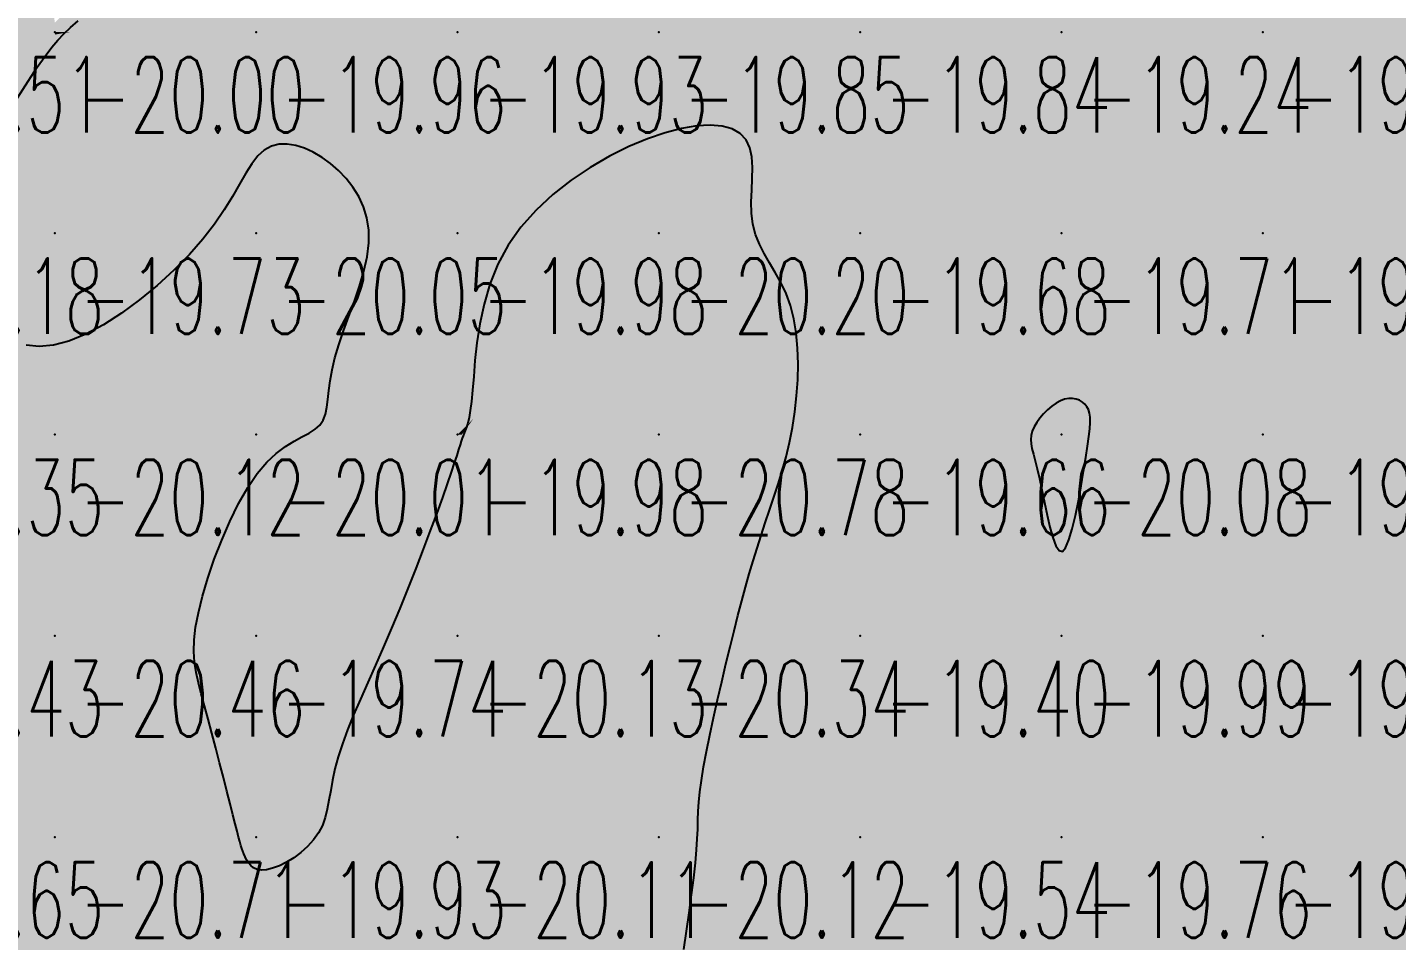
# Model space of a CAD drawing. Header units: millimetres. Extents: x 88261 to 90953, y 390274 to 392322.
# Drawn here: x 89158.9 to 89226.9, y 391392.1 to 391437.5 of the extents above; entities that cross this region are included whole.
import ezdxf
from ezdxf.enums import TextEntityAlignment as Align

# ---------------------------------------------------------------- set-up
doc = ezdxf.new("R2010")
doc.units = ezdxf.units.MM
doc.header["$LTSCALE"] = 25
for name, color, linetype in [('CN_04_00', 242, 'Continuous'), ('COTEAlt', 7, 'Continuous'), ('TN_COLORIAGE', 7, 'Continuous')]:
    doc.layers.add(name, color=color, linetype=linetype)
doc.styles.add('Simplex 1.0', font='Simplex.shx', dxfattribs={"width": 0.99, "height": 2.5})
doc.styles.get("Standard").update_dxf_attribs({"font": 'times.ttf'})

# ---------------------------------------------------------------- blocks, each defined once
blk = doc.blocks.new('COTE')
at = {"color": 0}
blk.add_point((0, 0), dxfattribs=at)
at = {"layer": 'COTEAlt'}
blk.add_attdef('ALT', text='', height=3.75, dxfattribs=at).set_placement((1.25, -1.25), align=Align.TOP_LEFT)

msp = doc.modelspace()

# ---------------------------------------------------------------- linework, layer by layer
at = {"layer": 'CN_04_00', "elevation": -20, "flags": 128}
for points in [[(89158.399, 391433.972), (89158.916, 391434.791), (89159.376, 391435.487), (89159.763, 391436.042), (89160.095, 391436.481), (89160.399, 391436.84), (89160.701, 391437.155), (89161.028, 391437.463), (89161.407, 391437.8)], [(89191.495, 391391.654), (89191.623, 391392.562), (89191.752, 391393.478), (89191.874, 391394.372), (89191.981, 391395.21), (89192.065, 391395.96), (89192.122, 391396.6), (89192.156, 391397.148), (89192.176, 391397.631), (89192.191, 391398.078), (89192.208, 391398.517), (89192.237, 391398.974), (89192.285, 391399.478), (89192.361, 391400.056), (89192.472, 391400.729), (89192.613, 391401.485), (89192.778, 391402.305), (89192.964, 391403.17), (89193.163, 391404.06), (89193.37, 391404.956), (89193.58, 391405.839), (89193.787, 391406.69), (89193.986, 391407.493), (89194.178, 391408.252), (89194.367, 391408.972), (89194.554, 391409.66), (89194.74, 391410.322), (89194.93, 391410.966), (89195.124, 391411.598), (89195.326, 391412.223), (89195.536, 391412.849), (89195.751, 391413.48), (89195.966, 391414.12), (89196.177, 391414.772), (89196.379, 391415.441), (89196.567, 391416.131), (89196.736, 391416.845), (89196.883, 391417.588), (89197.003, 391418.361), (89197.091, 391419.155), (89197.145, 391419.956), (89197.162, 391420.753), (89197.138, 391421.533), (89197.069, 391422.285), (89196.953, 391422.994), (89196.785, 391423.65), (89196.567, 391424.245), (89196.31, 391424.786), (89196.033, 391425.288), (89195.751, 391425.765), (89195.481, 391426.23), (89195.24, 391426.695), (89195.044, 391427.176), (89194.91, 391427.685), (89194.847, 391428.23), (89194.839, 391428.802), (89194.862, 391429.383), (89194.891, 391429.959), (89194.902, 391430.512), (89194.871, 391431.029), (89194.775, 391431.491), (89194.589, 391431.885), (89194.294, 391432.196), (89193.894, 391432.42), (89193.394, 391432.559), (89192.804, 391432.611), (89192.13, 391432.574), (89191.381, 391432.45), (89190.563, 391432.237), (89189.685, 391431.935), (89188.757, 391431.544), (89187.8, 391431.067), (89186.837, 391430.508), (89185.892, 391429.873), (89184.988, 391429.165), (89184.149, 391428.389), (89183.398, 391427.549), (89182.759, 391426.649), (89182.249, 391425.697), (89181.857, 391424.713), (89181.565, 391423.72), (89181.356, 391422.742), (89181.213, 391421.801), (89181.116, 391420.922), (89181.05, 391420.127), (89180.997, 391419.441), (89180.941, 391418.878), (89180.882, 391418.43), (89180.82, 391418.079), (89180.758, 391417.808), (89180.696, 391417.599), (89180.635, 391417.436), (89180.578, 391417.302), (89180.525, 391417.179), (89180.477, 391417.051), (89180.428, 391416.902), (89180.371, 391416.72), (89180.3, 391416.489), (89180.208, 391416.196), (89180.088, 391415.825), (89179.933, 391415.363), (89179.738, 391414.796), (89179.497, 391414.114), (89179.214, 391413.332), (89178.895, 391412.469), (89178.546, 391411.545), (89178.174, 391410.579), (89177.784, 391409.591), (89177.383, 391408.599), (89176.976, 391407.625), (89176.57, 391406.683), (89176.171, 391405.779), (89175.786, 391404.914), (89175.423, 391404.09), (89175.087, 391403.307), (89174.787, 391402.568), (89174.527, 391401.873), (89174.317, 391401.225), (89174.158, 391400.623), (89174.039, 391400.065), (89173.947, 391399.548), (89173.864, 391399.067), (89173.778, 391398.62), (89173.673, 391398.202), (89173.534, 391397.81), (89173.346, 391397.441), (89173.099, 391397.093), (89172.802, 391396.768), (89172.47, 391396.473), (89172.116, 391396.212), (89171.754, 391395.99), (89171.399, 391395.813), (89171.063, 391395.685), (89170.762, 391395.613), (89170.506, 391395.598), (89170.293, 391395.634), (89170.118, 391395.711), (89169.976, 391395.82), (89169.862, 391395.953), (89169.771, 391396.1), (89169.698, 391396.251), (89169.638, 391396.398), (89169.586, 391396.535), (89169.537, 391396.673), (89169.488, 391396.827), (89169.435, 391397.011), (89169.372, 391397.239), (89169.297, 391397.526), (89169.204, 391397.888), (89169.09, 391398.337), (89168.951, 391398.884), (89168.792, 391399.511), (89168.618, 391400.198), (89168.432, 391400.923), (89168.241, 391401.663), (89168.05, 391402.397), (89167.862, 391403.104), (89167.685, 391403.761), (89167.522, 391404.354), (89167.38, 391404.898), (89167.267, 391405.415), (89167.189, 391405.929), (89167.155, 391406.46), (89167.17, 391407.032), (89167.241, 391407.666), (89167.377, 391408.386), (89167.581, 391409.205), (89167.847, 391410.099), (89168.168, 391411.038), (89168.536, 391411.991), (89168.941, 391412.925), (89169.375, 391413.81), (89169.831, 391414.614), (89170.3, 391415.306), (89170.773, 391415.863), (89171.242, 391416.299), (89171.696, 391416.639), (89172.126, 391416.906), (89172.521, 391417.123), (89172.873, 391417.313), (89173.172, 391417.501), (89173.408, 391417.709), (89173.576, 391417.957), (89173.688, 391418.251), (89173.762, 391418.592), (89173.814, 391418.981), (89173.862, 391419.42), (89173.923, 391419.911), (89174.015, 391420.454), (89174.153, 391421.051), (89174.35, 391421.702), (89174.591, 391422.396), (89174.856, 391423.12), (89175.126, 391423.862), (89175.379, 391424.609), (89175.597, 391425.349), (89175.759, 391426.069), (89175.845, 391426.756), (89175.84, 391427.4), (89175.749, 391427.999), (89175.581, 391428.554), (89175.347, 391429.066), (89175.056, 391429.536), (89174.718, 391429.964), (89174.342, 391430.351), (89173.939, 391430.698), (89173.518, 391431.004), (89173.085, 391431.262), (89172.649, 391431.465), (89172.216, 391431.605), (89171.792, 391431.674), (89171.386, 391431.663), (89171.003, 391431.566), (89170.651, 391431.373), (89170.333, 391431.081), (89170.034, 391430.695), (89169.735, 391430.226), (89169.419, 391429.682), (89169.067, 391429.073), (89168.659, 391428.409), (89168.178, 391427.699), (89167.605, 391426.952), (89166.929, 391426.181), (89166.164, 391425.405), (89165.332, 391424.646), (89164.456, 391423.926), (89163.558, 391423.268), (89162.659, 391422.693), (89161.782, 391422.224), (89160.949, 391421.882), (89160.177, 391421.683), (89159.468, 391421.619), (89158.818, 391421.673)]]:
    msp.add_lwpolyline(points, dxfattribs=at)
msp.add_lwpolyline([(89211.54, 391416.662), (89211.604, 391417.136), (89211.647, 391417.526), (89211.667, 391417.844), (89211.664, 391418.1), (89211.637, 391418.307), (89211.586, 391418.476), (89211.509, 391418.619), (89211.408, 391418.744), (89211.283, 391418.852), (89211.138, 391418.938), (89210.975, 391418.999), (89210.796, 391419.031), (89210.604, 391419.03), (89210.401, 391418.995), (89210.191, 391418.919), (89209.976, 391418.803), (89209.76, 391418.652), (89209.551, 391418.472), (89209.354, 391418.27), (89209.174, 391418.055), (89209.018, 391417.834), (89208.89, 391417.613), (89208.798, 391417.399), (89208.743, 391417.197), (89208.726, 391416.997), (89208.74, 391416.783), (89208.782, 391416.544), (89208.849, 391416.265), (89208.935, 391415.932), (89209.037, 391415.532), (89209.15, 391415.05), (89209.271, 391414.483), (89209.399, 391413.864), (89209.534, 391413.235), (89209.675, 391412.638), (89209.821, 391412.117), (89209.973, 391411.713), (89210.129, 391411.469), (89210.29, 391411.427), (89210.454, 391411.616), (89210.619, 391412.005), (89210.781, 391412.551), (89210.939, 391413.21), (89211.088, 391413.938), (89211.225, 391414.69), (89211.348, 391415.422), (89211.454, 391416.091), (89211.54, 391416.662)], close=True, dxfattribs=at)
at = {"layer": 'TN_COLORIAGE', "color": 223}
for points in [[(89150.249, 391447.239, -20), (89159.226, 391447.239, -20), (89150.249, 391437.239, -20), (89159.006, 391445.996, -20)], [(89170.249, 391447.239, -20), (89169.599, 391447.239, -20), (89160.249, 391437.239, -20), (89160.249, 391437.699, -20)], [(89170.249, 391447.239, -20), (89170.249, 391446.165, -20), (89160.249, 391437.239, -20), (89161.018, 391437.239, -20)], [(89150.249, 391437.239, -20), (89159.006, 391445.996, -20), (89160.249, 391437.239, -20), (89160.249, 391437.699, -20)], [(89150.249, 391437.239, -20.003), (89150.249, 391427.239, -20.003), (89160.249, 391437.239, -20.003)], [(89150.249, 391427.239, -20), (89154.243, 391427.239, -20), (89160.249, 391437.239, -20), (89160.249, 391437.111, -20)], [(89160.249, 391437.111, -20.003), (89161.018, 391437.239, -20.003), (89160.249, 391437.239, -20.003)], [(89168.783, 391427.239, -20.046), (89170.249, 391432.47, -20.046), (89170.249, 391427.239, -20.046)], [(89174.129, 391431.12, -20.046), (89170.249, 391432.47, -20.046), (89170.249, 391427.239, -20.046)], [(89190.249, 391432.894, -20.195), (89181.314, 391427.239, -20.195), (89190.249, 391427.239, -20.195)], [(89195.803, 391432.794, -20.195), (89190.249, 391432.894, -20.195), (89190.249, 391427.239, -20.195)], [(89194.073, 391427.239, -20.195), (89195.803, 391432.794, -20.195), (89190.249, 391427.239, -20.195)], [(89174.129, 391431.12, -20.046), (89176.869, 391427.239, -20.046), (89170.249, 391427.239, -20.046)], [(89160.249, 391417.239, -20), (89160.249, 391420.287, -20), (89170.249, 391427.239, -20), (89168.783, 391427.239, -20)], [(89160.249, 391417.239, -20.046), (89170.249, 391417.239, -20.046), (89170.249, 391427.239, -20.046)], [(89170.249, 391427.239, -20), (89176.869, 391427.239, -20), (89170.249, 391417.239, -20), (89173.467, 391420.457, -20)], [(89190.249, 391417.239, -20), (89180.463, 391417.239, -20), (89190.249, 391427.239, -20), (89181.051, 391418.041, -20)], [(89181.314, 391427.239, -20.195), (89181.051, 391418.041, -20.195), (89190.249, 391427.239, -20.195)], [(89190.249, 391417.239, -20), (89197.365, 391424.356, -20), (89190.249, 391427.239, -20), (89194.073, 391427.239, -20)], [(89197.177, 391417.239, -20.778), (89197.365, 391424.356, -20.778), (89190.249, 391417.239, -20.778)], [(89150.249, 391417.239, -20), (89155.915, 391422.905, -20), (89160.249, 391417.239, -20), (89160.249, 391420.287, -20)], [(89173.467, 391420.457, -20.011), (89174.183, 391417.239, -20.011), (89170.249, 391417.239, -20.011)], [(89208.366, 391417.239, -20.08), (89210.249, 391419.376, -20.08), (89210.249, 391417.239, -20.08)], [(89211.784, 391418.774, -20.08), (89210.249, 391419.376, -20.08), (89210.249, 391417.239, -20.08)], [(89211.673, 391417.239, -20.08), (89211.784, 391418.774, -20.08), (89210.249, 391417.239, -20.08)], [(89150.249, 391407.239, -20.116), (89160.249, 391407.239, -20.116), (89160.249, 391417.239, -20.116)], [(89150.249, 391417.239, -20.116), (89150.249, 391407.239, -20.116), (89160.249, 391417.239, -20.116)], [(89160.249, 391407.239, -20), (89166.62, 391407.239, -20), (89170.249, 391417.239, -20), (89170.249, 391416.839, -20)], [(89160.249, 391417.239, -20.011), (89160.249, 391407.239, -20.011), (89170.249, 391417.239, -20.011)], [(89170.249, 391416.839, -20.011), (89174.183, 391417.239, -20.011), (89170.249, 391417.239, -20.011)], [(89190.249, 391417.239, -20), (89180.463, 391417.239, -20), (89180.249, 391407.239, -20), (89180.249, 391416.074, -20)], [(89180.249, 391407.239, -20.778), (89190.249, 391407.239, -20.778), (89190.249, 391417.239, -20.778)], [(89190.249, 391417.239, -20), (89197.177, 391417.239, -20), (89190.249, 391407.239, -20), (89195.225, 391412.215, -20)], [(89209.071, 391416.062, -20.08), (89208.366, 391417.239, -20.08), (89210.249, 391417.239, -20.08)], [(89209.071, 391416.062, -20.08), (89210.249, 391408.815, -20.08), (89210.249, 391417.239, -20.08)], [(89211.673, 391417.239, -20.08), (89210.249, 391408.815, -20.08), (89210.249, 391417.239, -20.08)], [(89176.97, 391407.239, -20.129), (89180.249, 391416.074, -20.129), (89180.249, 391407.239, -20.129)], [(89193.88, 391407.239, -20.342), (89195.225, 391412.215, -20.342), (89190.249, 391407.239, -20.342)], [(89150.249, 391407.239, -20.464), (89150.249, 391397.239, -20.464), (89160.249, 391407.239, -20.464)], [(89150.249, 391397.239, -20.464), (89160.249, 391397.239, -20.464), (89160.249, 391407.239, -20.464)], [(89160.249, 391397.239, -20), (89167.531, 391404.522, -20), (89160.249, 391407.239, -20), (89166.62, 391407.239, -20)], [(89176.97, 391407.239, -20.129), (89173.727, 391400.717, -20.129), (89180.249, 391407.239, -20.129)], [(89180.249, 391407.239, -20), (89173.727, 391400.717, -20), (89180.249, 391397.239, -20), (89174.024, 391397.239, -20)], [(89180.249, 391407.239, -20.342), (89180.249, 391397.239, -20.342), (89190.249, 391407.239, -20.342)], [(89180.249, 391397.239, -20.342), (89190.249, 391397.239, -20.342), (89190.249, 391407.239, -20.342)], [(89190.249, 391407.239, -20), (89193.88, 391407.239, -20), (89190.249, 391397.239, -20), (89191.974, 391398.965, -20)], [(89167.531, 391404.522, -20.708), (89169.364, 391397.239, -20.708), (89160.249, 391397.239, -20.708)], [(89191.974, 391398.965, -20.125), (89192.393, 391397.239, -20.125), (89190.249, 391397.239, -20.125)], [(89150.249, 391387.239, -20.708), (89160.249, 391387.239, -20.708), (89160.249, 391397.239, -20.708)], [(89150.249, 391397.239, -20.708), (89150.249, 391387.239, -20.708), (89160.249, 391397.239, -20.708)], [(89160.249, 391387.239, -20), (89169.553, 391396.544, -20), (89160.249, 391397.239, -20), (89169.364, 391397.239, -20)], [(89170.249, 391387.239, -20), (89178.577, 391387.239, -20), (89180.249, 391397.239, -20), (89180.249, 391390.175, -20)], [(89170.249, 391387.239, -20), (89170.249, 391394.973, -20), (89180.249, 391397.239, -20), (89174.024, 391397.239, -20)], [(89190.249, 391397.239, -20), (89182.988, 391389.978, -20), (89180.249, 391397.239, -20), (89180.249, 391390.175, -20)], [(89190.249, 391397.239, -20), (89182.988, 391389.978, -20), (89190.249, 391387.239, -20), (89186.433, 391387.239, -20)], [(89190.249, 391397.239, -20), (89192.393, 391397.239, -20), (89190.249, 391387.239, -20), (89190.846, 391387.837, -20)], [(89160.249, 391387.239, -20), (89169.553, 391396.544, -20), (89170.249, 391387.239, -20), (89170.249, 391394.973, -20)]]:
    msp.add_solid(points, dxfattribs=at)
at = {"layer": 'TN_COLORIAGE', "color": 213}
for points in [[(89170.249, 391437.239, -19.887), (89180.249, 391437.239, -19.887), (89180.249, 391447.239, -19.887)], [(89170.249, 391446.165, -19.887), (89170.672, 391447.239, -19.887), (89170.249, 391437.239, -19.887), (89180.249, 391447.239, -19.887)], [(89180.249, 391447.239, -19.745), (89180.249, 391437.239, -19.745), (89190.249, 391447.239, -19.745)], [(89180.249, 391437.239, -19.745), (89190.249, 391437.239, -19.745), (89190.249, 391447.239, -19.745)], [(89190.249, 391447.239, -19.818), (89190.249, 391437.239, -19.818), (89200.249, 391447.239, -19.818)], [(89190.249, 391437.239, -19.818), (89200.249, 391437.239, -19.818), (89200.249, 391447.239, -19.818)], [(89200.249, 391437.239, -19.544), (89210.249, 391437.239, -19.544), (89210.249, 391447.239, -19.544)], [(89200.249, 391447.239, -19.544), (89200.249, 391437.239, -19.544), (89210.249, 391447.239, -19.544)], [(89210.249, 391447.239, -19.43), (89210.249, 391437.239, -19.43), (89220.249, 391447.239, -19.43)], [(89210.249, 391437.239, -19.43), (89220.249, 391437.239, -19.43), (89220.249, 391447.239, -19.43)], [(89220.249, 391447.239, -19.482), (89220.249, 391437.239, -19.482), (89230.249, 391447.239, -19.482)], [(89220.249, 391437.239, -19.482), (89230.249, 391437.239, -19.482), (89230.249, 391447.239, -19.482)], [(89161.018, 391437.239, -19.958), (89170.249, 391446.165, -19.958), (89170.249, 391437.239, -19.958)], [(89160.249, 391437.111, -19.735), (89154.243, 391427.239, -19.735), (89160.249, 391427.239, -19.735)], [(89161.018, 391437.239, -19.735), (89160.249, 391437.111, -19.735), (89170.249, 391437.239, -19.735), (89160.249, 391427.239, -19.735)], [(89170.249, 391432.47, -19.735), (89168.783, 391427.239, -19.735), (89170.249, 391437.239, -19.735), (89160.249, 391427.239, -19.735)], [(89170.249, 391432.47, -19.928), (89174.129, 391431.12, -19.928), (89170.249, 391437.239, -19.928), (89180.249, 391437.239, -19.928)], [(89176.869, 391427.239, -19.928), (89174.129, 391431.12, -19.928), (89180.249, 391427.239, -19.928), (89180.249, 391437.239, -19.928)], [(89181.314, 391427.239, -19.85), (89190.249, 391432.894, -19.85), (89180.249, 391427.239, -19.85), (89190.249, 391437.239, -19.85)], [(89180.249, 391437.239, -19.85), (89180.249, 391427.239, -19.85), (89190.249, 391437.239, -19.85)], [(89190.249, 391432.894, -19.844), (89195.803, 391432.794, -19.844), (89190.249, 391437.239, -19.844), (89200.249, 391437.239, -19.844)], [(89195.803, 391432.794, -19.685), (89194.073, 391427.239, -19.685), (89200.249, 391437.239, -19.685), (89200.249, 391427.239, -19.685)], [(89200.249, 391437.239, -19.24), (89200.249, 391427.239, -19.24), (89210.249, 391437.239, -19.24)], [(89200.249, 391427.239, -19.24), (89210.249, 391427.239, -19.24), (89210.249, 391437.239, -19.24)], [(89210.249, 391437.239, -19.423), (89210.249, 391427.239, -19.423), (89220.249, 391437.239, -19.423)], [(89210.249, 391427.239, -19.423), (89220.249, 391427.239, -19.423), (89220.249, 391437.239, -19.423)], [(89220.249, 391437.239, -19.373), (89220.249, 391427.239, -19.373), (89230.249, 391437.239, -19.373)], [(89220.249, 391427.239, -19.373), (89230.249, 391427.239, -19.373), (89230.249, 391437.239, -19.373)], [(89154.243, 391427.239, -19.735), (89155.915, 391422.905, -19.735), (89160.249, 391427.239, -19.735)], [(89160.249, 391420.287, -19.735), (89155.915, 391422.905, -19.735), (89160.249, 391427.239, -19.735)], [(89168.783, 391427.239, -19.735), (89160.249, 391420.287, -19.735), (89160.249, 391427.239, -19.735)], [(89173.467, 391420.457, -19.977), (89176.869, 391427.239, -19.977), (89180.249, 391427.239, -19.977)], [(89174.183, 391417.239, -19.977), (89173.467, 391420.457, -19.977), (89180.249, 391417.239, -19.977), (89180.249, 391427.239, -19.977)], [(89181.051, 391418.041, -19.977), (89181.314, 391427.239, -19.977), (89180.249, 391417.239, -19.977), (89180.249, 391427.239, -19.977)], [(89194.073, 391427.239, -19.685), (89197.365, 391424.356, -19.685), (89200.249, 391427.239, -19.685)], [(89197.365, 391424.356, -19.655), (89197.177, 391417.239, -19.655), (89200.249, 391427.239, -19.655), (89200.249, 391417.239, -19.655)], [(89200.249, 391427.239, -19.706), (89200.249, 391417.239, -19.706), (89210.249, 391427.239, -19.706)], [(89210.249, 391419.376, -19.655), (89208.366, 391417.239, -19.655), (89210.249, 391427.239, -19.655), (89200.249, 391417.239, -19.655)], [(89210.249, 391419.376, -19.559), (89211.784, 391418.774, -19.559), (89210.249, 391427.239, -19.559), (89220.249, 391427.239, -19.559)], [(89211.784, 391418.774, -19.518), (89211.673, 391417.239, -19.518), (89220.249, 391427.239, -19.518), (89220.249, 391417.239, -19.518)], [(89220.249, 391417.239, -19.606), (89230.249, 391417.239, -19.606), (89230.249, 391427.239, -19.606)], [(89220.249, 391427.239, -19.606), (89220.249, 391417.239, -19.606), (89230.249, 391427.239, -19.606)], [(89181.051, 391418.041, -19.983), (89180.463, 391417.239, -19.983), (89180.249, 391417.239, -19.983)], [(89170.249, 391416.839, -19.736), (89166.62, 391407.239, -19.736), (89170.249, 391407.239, -19.736)], [(89180.249, 391416.074, -19.736), (89176.97, 391407.239, -19.736), (89180.249, 391417.239, -19.736), (89170.249, 391407.239, -19.736)], [(89174.183, 391417.239, -19.736), (89170.249, 391416.839, -19.736), (89180.249, 391417.239, -19.736), (89170.249, 391407.239, -19.736)], [(89180.249, 391416.074, -19.983), (89180.463, 391417.239, -19.983), (89180.249, 391417.239, -19.983)], [(89195.225, 391412.215, -19.401), (89193.88, 391407.239, -19.401), (89200.249, 391417.239, -19.401), (89200.249, 391407.239, -19.401)], [(89195.225, 391412.215, -19.655), (89197.177, 391417.239, -19.655), (89200.249, 391417.239, -19.655)], [(89208.366, 391417.239, -19.401), (89209.071, 391416.062, -19.401), (89200.249, 391417.239, -19.401), (89200.249, 391407.239, -19.401)], [(89210.249, 391407.239, -19.518), (89220.249, 391407.239, -19.518), (89220.249, 391417.239, -19.518)], [(89210.249, 391408.815, -19.518), (89211.673, 391417.239, -19.518), (89210.249, 391407.239, -19.518), (89220.249, 391417.239, -19.518)], [(89220.249, 391417.239, -19.581), (89220.249, 391407.239, -19.581), (89230.249, 391417.239, -19.581)], [(89220.249, 391407.239, -19.581), (89230.249, 391407.239, -19.581), (89230.249, 391417.239, -19.581)], [(89210.249, 391408.815, -19.401), (89209.071, 391416.062, -19.401), (89210.249, 391407.239, -19.401), (89200.249, 391407.239, -19.401)], [(89166.62, 391407.239, -19.736), (89167.531, 391404.522, -19.736), (89170.249, 391407.239, -19.736)], [(89169.364, 391397.239, -19.736), (89167.531, 391404.522, -19.736), (89170.249, 391397.239, -19.736), (89170.249, 391407.239, -19.736)], [(89173.727, 391400.717, -19.736), (89176.97, 391407.239, -19.736), (89170.249, 391397.239, -19.736), (89170.249, 391407.239, -19.736)], [(89192.393, 391397.239, -19.401), (89191.974, 391398.965, -19.401), (89200.249, 391397.239, -19.401), (89200.249, 391407.239, -19.401)], [(89191.974, 391398.965, -19.401), (89193.88, 391407.239, -19.401), (89200.249, 391407.239, -19.401)], [(89200.249, 391397.239, -19.985), (89210.249, 391397.239, -19.985), (89210.249, 391407.239, -19.985)], [(89200.249, 391407.239, -19.985), (89200.249, 391397.239, -19.985), (89210.249, 391407.239, -19.985)], [(89210.249, 391397.239, -19.588), (89220.249, 391397.239, -19.588), (89220.249, 391407.239, -19.588)], [(89210.249, 391407.239, -19.588), (89210.249, 391397.239, -19.588), (89220.249, 391407.239, -19.588)], [(89220.249, 391407.239, -19.256), (89220.249, 391397.239, -19.256), (89230.249, 391407.239, -19.256)], [(89220.249, 391397.239, -19.256), (89230.249, 391397.239, -19.256), (89230.249, 391407.239, -19.256)], [(89174.024, 391397.239, -19.931), (89173.727, 391400.717, -19.931), (89170.249, 391397.239, -19.931)], [(89169.364, 391397.239, -19.931), (89169.553, 391396.544, -19.931), (89170.249, 391397.239, -19.931)], [(89170.249, 391394.973, -19.931), (89169.553, 391396.544, -19.931), (89170.249, 391397.239, -19.931)], [(89174.024, 391397.239, -19.931), (89170.249, 391394.973, -19.931), (89170.249, 391397.239, -19.931)], [(89191.42, 391387.239, -19.542), (89190.846, 391387.837, -19.542), (89200.249, 391387.239, -19.542), (89200.249, 391397.239, -19.542)], [(89190.846, 391387.837, -19.542), (89192.393, 391397.239, -19.542), (89200.249, 391397.239, -19.542)], [(89200.249, 391397.239, -19.758), (89200.249, 391387.239, -19.758), (89210.249, 391397.239, -19.758)], [(89200.249, 391387.239, -19.758), (89210.249, 391387.239, -19.758), (89210.249, 391397.239, -19.758)], [(89210.249, 391397.239, -19.812), (89210.249, 391387.239, -19.812), (89220.249, 391397.239, -19.812)], [(89210.249, 391387.239, -19.812), (89220.249, 391387.239, -19.812), (89220.249, 391397.239, -19.812)], [(89220.249, 391397.239, -19.488), (89220.249, 391387.239, -19.488), (89230.249, 391397.239, -19.488)], [(89220.249, 391387.239, -19.488), (89230.249, 391387.239, -19.488), (89230.249, 391397.239, -19.488)]]:
    msp.add_solid(points, dxfattribs=at)

# ---------------------------------------------------------------- block references
at = {"layer": 'COTEAlt'}
ref = msp.add_blockref('COTE', (89150.249, 391437.239), dxfattribs=at)
ref.add_attrib('ALT', '-20.51', dxfattribs={"height": 3.75, "style": 'Simplex 1.0', "width": 0.6}).set_placement((89151.499, 391435.989), align=Align.TOP_LEFT)
ref = msp.add_blockref('COTE', (89160.249, 391437.239), dxfattribs=at)
ref.add_attrib('ALT', '-20.00', dxfattribs={"height": 3.75, "style": 'Simplex 1.0', "width": 0.6}).set_placement((89161.499, 391435.989), align=Align.TOP_LEFT)
ref = msp.add_blockref('COTE', (89170.249, 391437.239), dxfattribs=at)
ref.add_attrib('ALT', '-19.96', dxfattribs={"height": 3.75, "style": 'Simplex 1.0', "width": 0.6}).set_placement((89171.499, 391435.989), align=Align.TOP_LEFT)
ref = msp.add_blockref('COTE', (89180.249, 391437.239), dxfattribs=at)
ref.add_attrib('ALT', '-19.93', dxfattribs={"height": 3.75, "style": 'Simplex 1.0', "width": 0.6}).set_placement((89181.499, 391435.989), align=Align.TOP_LEFT)
ref = msp.add_blockref('COTE', (89190.249, 391437.239), dxfattribs=at)
ref.add_attrib('ALT', '-19.85', dxfattribs={"height": 3.75, "style": 'Simplex 1.0', "width": 0.6}).set_placement((89191.499, 391435.989), align=Align.TOP_LEFT)
ref = msp.add_blockref('COTE', (89200.249, 391437.239), dxfattribs=at)
ref.add_attrib('ALT', '-19.84', dxfattribs={"height": 3.75, "style": 'Simplex 1.0', "width": 0.6}).set_placement((89201.499, 391435.989), align=Align.TOP_LEFT)
ref = msp.add_blockref('COTE', (89210.249, 391437.239), dxfattribs=at)
ref.add_attrib('ALT', '-19.24', dxfattribs={"height": 3.75, "style": 'Simplex 1.0', "width": 0.6}).set_placement((89211.499, 391435.989), align=Align.TOP_LEFT)
ref = msp.add_blockref('COTE', (89220.249, 391437.239), dxfattribs=at)
ref.add_attrib('ALT', '-19.42', dxfattribs={"height": 3.75, "style": 'Simplex 1.0', "width": 0.6}).set_placement((89221.499, 391435.989), align=Align.TOP_LEFT)
ref = msp.add_blockref('COTE', (89150.249, 391427.239), dxfattribs=at)
ref.add_attrib('ALT', '-20.18', dxfattribs={"height": 3.75, "style": 'Simplex 1.0', "width": 0.6}).set_placement((89151.499, 391425.989), align=Align.TOP_LEFT)
ref = msp.add_blockref('COTE', (89160.249, 391427.239), dxfattribs=at)
ref.add_attrib('ALT', '-19.73', dxfattribs={"height": 3.75, "style": 'Simplex 1.0', "width": 0.6}).set_placement((89161.499, 391425.989), align=Align.TOP_LEFT)
ref = msp.add_blockref('COTE', (89170.249, 391427.239), dxfattribs=at)
ref.add_attrib('ALT', '-20.05', dxfattribs={"height": 3.75, "style": 'Simplex 1.0', "width": 0.6}).set_placement((89171.499, 391425.989), align=Align.TOP_LEFT)
ref = msp.add_blockref('COTE', (89180.249, 391427.239), dxfattribs=at)
ref.add_attrib('ALT', '-19.98', dxfattribs={"height": 3.75, "style": 'Simplex 1.0', "width": 0.6}).set_placement((89181.499, 391425.989), align=Align.TOP_LEFT)
ref = msp.add_blockref('COTE', (89190.249, 391427.239), dxfattribs=at)
ref.add_attrib('ALT', '-20.20', dxfattribs={"height": 3.75, "style": 'Simplex 1.0', "width": 0.6}).set_placement((89191.499, 391425.989), align=Align.TOP_LEFT)
ref = msp.add_blockref('COTE', (89200.249, 391427.239), dxfattribs=at)
ref.add_attrib('ALT', '-19.68', dxfattribs={"height": 3.75, "style": 'Simplex 1.0', "width": 0.6}).set_placement((89201.499, 391425.989), align=Align.TOP_LEFT)
ref = msp.add_blockref('COTE', (89210.249, 391427.239), dxfattribs=at)
ref.add_attrib('ALT', '-19.71', dxfattribs={"height": 3.75, "style": 'Simplex 1.0', "width": 0.6}).set_placement((89211.499, 391425.989), align=Align.TOP_LEFT)
ref = msp.add_blockref('COTE', (89220.249, 391427.239), dxfattribs=at)
ref.add_attrib('ALT', '-19.56', dxfattribs={"height": 3.75, "style": 'Simplex 1.0', "width": 0.6}).set_placement((89221.499, 391425.989), align=Align.TOP_LEFT)
ref = msp.add_blockref('COTE', (89150.249, 391417.239), dxfattribs=at)
ref.add_attrib('ALT', '-20.35', dxfattribs={"height": 3.75, "style": 'Simplex 1.0', "width": 0.6}).set_placement((89151.499, 391415.989), align=Align.TOP_LEFT)
ref = msp.add_blockref('COTE', (89160.249, 391417.239), dxfattribs=at)
ref.add_attrib('ALT', '-20.12', dxfattribs={"height": 3.75, "style": 'Simplex 1.0', "width": 0.6}).set_placement((89161.499, 391415.989), align=Align.TOP_LEFT)
ref = msp.add_blockref('COTE', (89170.249, 391417.239), dxfattribs=at)
ref.add_attrib('ALT', '-20.01', dxfattribs={"height": 3.75, "style": 'Simplex 1.0', "width": 0.6}).set_placement((89171.499, 391415.989), align=Align.TOP_LEFT)
ref = msp.add_blockref('COTE', (89180.249, 391417.239), dxfattribs=at)
ref.add_attrib('ALT', '-19.98', dxfattribs={"height": 3.75, "style": 'Simplex 1.0', "width": 0.6}).set_placement((89181.499, 391415.989), align=Align.TOP_LEFT)
ref = msp.add_blockref('COTE', (89190.249, 391417.239), dxfattribs=at)
ref.add_attrib('ALT', '-20.78', dxfattribs={"height": 3.75, "style": 'Simplex 1.0', "width": 0.6}).set_placement((89191.499, 391415.989), align=Align.TOP_LEFT)
ref = msp.add_blockref('COTE', (89200.249, 391417.239), dxfattribs=at)
ref.add_attrib('ALT', '-19.66', dxfattribs={"height": 3.75, "style": 'Simplex 1.0', "width": 0.6}).set_placement((89201.499, 391415.989), align=Align.TOP_LEFT)
ref = msp.add_blockref('COTE', (89210.249, 391417.239), dxfattribs=at)
ref.add_attrib('ALT', '-20.08', dxfattribs={"height": 3.75, "style": 'Simplex 1.0', "width": 0.6}).set_placement((89211.499, 391415.989), align=Align.TOP_LEFT)
ref = msp.add_blockref('COTE', (89220.249, 391417.239), dxfattribs=at)
ref.add_attrib('ALT', '-19.52', dxfattribs={"height": 3.75, "style": 'Simplex 1.0', "width": 0.6}).set_placement((89221.499, 391415.989), align=Align.TOP_LEFT)
ref = msp.add_blockref('COTE', (89150.249, 391407.239), dxfattribs=at)
ref.add_attrib('ALT', '-20.43', dxfattribs={"height": 3.75, "style": 'Simplex 1.0', "width": 0.6}).set_placement((89151.499, 391405.989), align=Align.TOP_LEFT)
ref = msp.add_blockref('COTE', (89160.249, 391407.239), dxfattribs=at)
ref.add_attrib('ALT', '-20.46', dxfattribs={"height": 3.75, "style": 'Simplex 1.0', "width": 0.6}).set_placement((89161.499, 391405.989), align=Align.TOP_LEFT)
ref = msp.add_blockref('COTE', (89170.249, 391407.239), dxfattribs=at)
ref.add_attrib('ALT', '-19.74', dxfattribs={"height": 3.75, "style": 'Simplex 1.0', "width": 0.6}).set_placement((89171.499, 391405.989), align=Align.TOP_LEFT)
ref = msp.add_blockref('COTE', (89180.249, 391407.239), dxfattribs=at)
ref.add_attrib('ALT', '-20.13', dxfattribs={"height": 3.75, "style": 'Simplex 1.0', "width": 0.6}).set_placement((89181.499, 391405.989), align=Align.TOP_LEFT)
ref = msp.add_blockref('COTE', (89190.249, 391407.239), dxfattribs=at)
ref.add_attrib('ALT', '-20.34', dxfattribs={"height": 3.75, "style": 'Simplex 1.0', "width": 0.6}).set_placement((89191.499, 391405.989), align=Align.TOP_LEFT)
ref = msp.add_blockref('COTE', (89200.249, 391407.239), dxfattribs=at)
ref.add_attrib('ALT', '-19.40', dxfattribs={"height": 3.75, "style": 'Simplex 1.0', "width": 0.6}).set_placement((89201.499, 391405.989), align=Align.TOP_LEFT)
ref = msp.add_blockref('COTE', (89210.249, 391407.239), dxfattribs=at)
ref.add_attrib('ALT', '-19.99', dxfattribs={"height": 3.75, "style": 'Simplex 1.0', "width": 0.6}).set_placement((89211.499, 391405.989), align=Align.TOP_LEFT)
ref = msp.add_blockref('COTE', (89220.249, 391407.239), dxfattribs=at)
ref.add_attrib('ALT', '-19.59', dxfattribs={"height": 3.75, "style": 'Simplex 1.0', "width": 0.6}).set_placement((89221.499, 391405.989), align=Align.TOP_LEFT)
ref = msp.add_blockref('COTE', (89150.249, 391397.239), dxfattribs=at)
ref.add_attrib('ALT', '-20.65', dxfattribs={"height": 3.75, "style": 'Simplex 1.0', "width": 0.6}).set_placement((89151.499, 391395.989), align=Align.TOP_LEFT)
ref = msp.add_blockref('COTE', (89160.249, 391397.239), dxfattribs=at)
ref.add_attrib('ALT', '-20.71', dxfattribs={"height": 3.75, "style": 'Simplex 1.0', "width": 0.6}).set_placement((89161.499, 391395.989), align=Align.TOP_LEFT)
ref = msp.add_blockref('COTE', (89170.249, 391397.239), dxfattribs=at)
ref.add_attrib('ALT', '-19.93', dxfattribs={"height": 3.75, "style": 'Simplex 1.0', "width": 0.6}).set_placement((89171.499, 391395.989), align=Align.TOP_LEFT)
ref = msp.add_blockref('COTE', (89180.249, 391397.239), dxfattribs=at)
ref.add_attrib('ALT', '-20.11', dxfattribs={"height": 3.75, "style": 'Simplex 1.0', "width": 0.6}).set_placement((89181.499, 391395.989), align=Align.TOP_LEFT)
ref = msp.add_blockref('COTE', (89190.249, 391397.239), dxfattribs=at)
ref.add_attrib('ALT', '-20.12', dxfattribs={"height": 3.75, "style": 'Simplex 1.0', "width": 0.6}).set_placement((89191.499, 391395.989), align=Align.TOP_LEFT)
ref = msp.add_blockref('COTE', (89200.249, 391397.239), dxfattribs=at)
ref.add_attrib('ALT', '-19.54', dxfattribs={"height": 3.75, "style": 'Simplex 1.0', "width": 0.6}).set_placement((89201.499, 391395.989), align=Align.TOP_LEFT)
ref = msp.add_blockref('COTE', (89210.249, 391397.239), dxfattribs=at)
ref.add_attrib('ALT', '-19.76', dxfattribs={"height": 3.75, "style": 'Simplex 1.0', "width": 0.6}).set_placement((89211.499, 391395.989), align=Align.TOP_LEFT)
ref = msp.add_blockref('COTE', (89220.249, 391397.239), dxfattribs=at)
ref.add_attrib('ALT', '-19.81', dxfattribs={"height": 3.75, "style": 'Simplex 1.0', "width": 0.6}).set_placement((89221.499, 391395.989), align=Align.TOP_LEFT)

doc.saveas('drawing.dxf')
